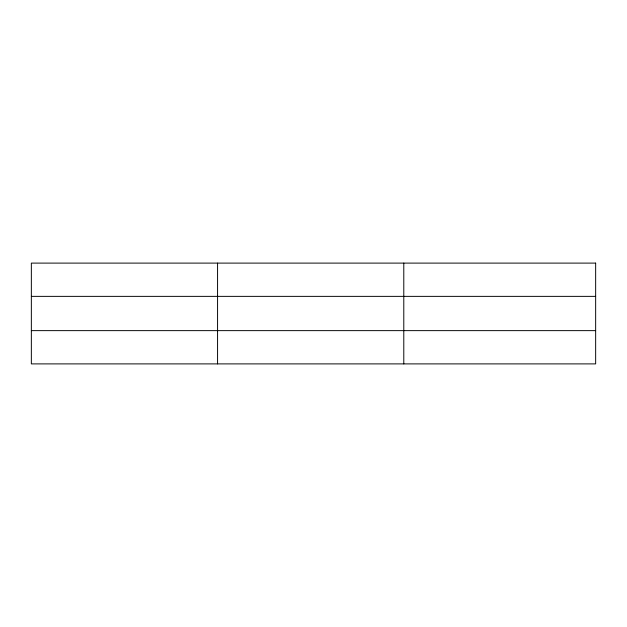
<?xml version="1.0" encoding="UTF-8"?>
<svg xmlns="http://www.w3.org/2000/svg" width="627" height="627" viewBox="0 0 627 627"><rect width="100%" height="100%" fill="white"/><g stroke="black" fill="none" stroke-linecap="round" stroke-linejoin="round"><path stroke-width="0.94" d="M217.569 363.895L217.569 263.105M403.788 363.895L403.788 263.105M31.35 296.367L595.65 296.367M31.35 330.633L595.65 330.633M595.65 263.105L595.65 363.895L31.35 363.895L31.35 263.105L595.65 263.105"/></g></svg>
